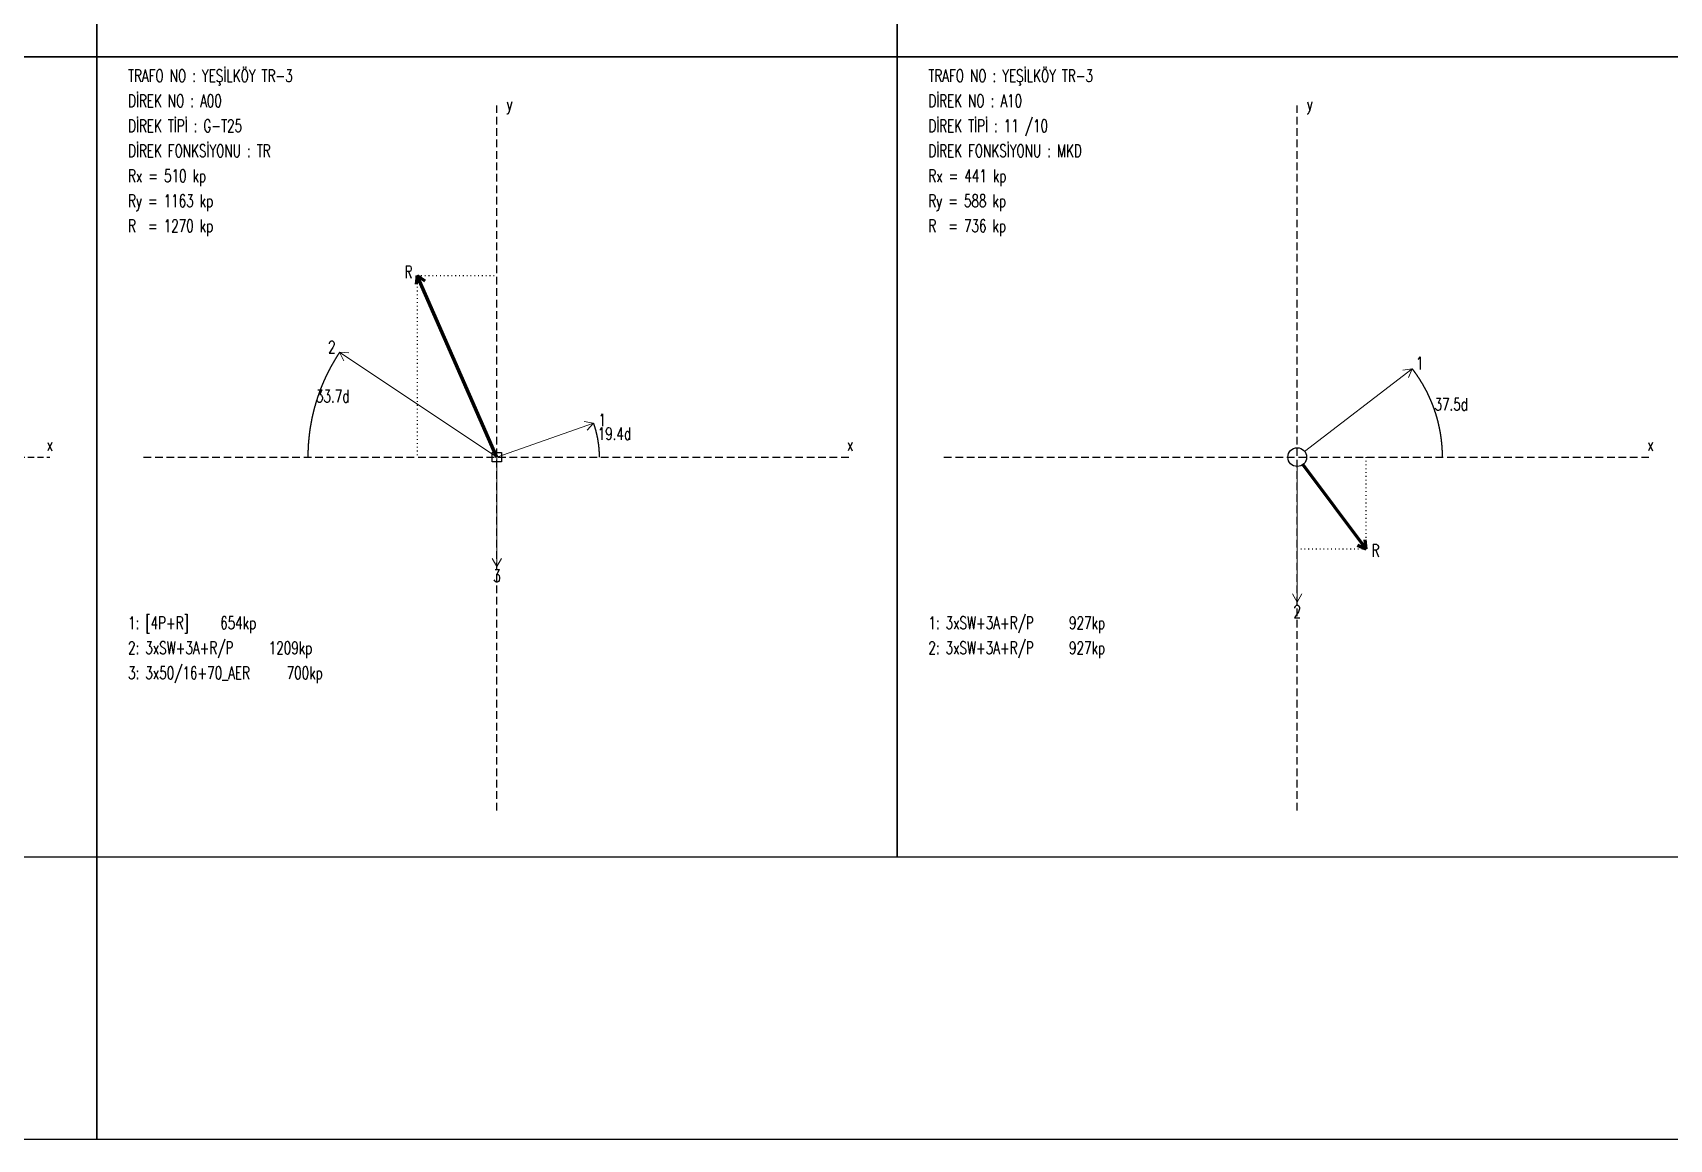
# Model space of a CAD drawing. Header units: millimetres. Extents: x 140 to 2450, y -142 to 155.
# Drawn here: x 551.4 to 766.1, y -142.5 to 2.7 of the extents above; entities that cross this region are included whole.
import ezdxf
from ezdxf.enums import TextEntityAlignment as Align

# ---------------------------------------------------------------- set-up
doc = ezdxf.new("R2010")
doc.units = ezdxf.units.MM
doc.linetypes.add('ACAD_ISO07W100', pattern=[0.2, 0, -0.2])
doc.linetypes.add('DASHDOT', pattern=[0.75, 0.5, -0.25])
doc.styles.get("Standard").update_dxf_attribs({"font": 'RomanS'})

# ---------------------------------------------------------------- blocks, each defined once
blk = doc.blocks.new('dfdf')
at = {"linetype": 'DASHDOT', "ltscale": 2}
blk.add_line((441.5, -64), (554.5, -64), dxfattribs=at)
at = {"flags": 128}
for points in [[(434, 0), (434, 128), (562, 128), (562, 0), (434, 0)], [(434, -128), (434, 0), (562, 0), (562, -128), (434, -128)]]:
    blk.add_lwpolyline(points, close=True, dxfattribs=at)
at = {"width": 0.7}
blk.add_text('x', height=2, dxfattribs=at).set_placement((554.5, -62), align=Align.MIDDLE_CENTER)

msp = doc.modelspace()

# ---------------------------------------------------------------- linework, layer by layer
at = {"linetype": 'DASHDOT', "ltscale": 2}
for p, q in [((612.301, -99.337), (612.301, -6.641)), ((717.301, -99.337), (717.301, -6.641)), ((565.953, -52.989), (658.649, -52.989)), ((670.953, -52.989), (763.649, -52.989))]:
    msp.add_line(p, q, dxfattribs=at)
at = {"lineweight": 70}
for p, q in [((601.838, -29.138), (601.703, -30.361)), ((612.301, -52.989), (601.838, -29.138)), ((601.838, -29.138), (602.83, -29.867)), ((718.039, -53.973), (726.357, -65.064)), ((726.357, -65.064), (726.21, -63.843)), ((726.357, -65.064), (725.225, -64.581))]:
    msp.add_line(p, q, dxfattribs=at)
at = {"linetype": 'ACAD_ISO07W100', "ltscale": 2}
for p, q in [((601.838, -29.138), (601.838, -52.989)), ((601.838, -29.138), (612.301, -29.138)), ((726.357, -65.064), (726.357, -52.989)), ((726.357, -65.064), (717.301, -65.064))]:
    msp.add_line(p, q, dxfattribs=at)
at = {"lineweight": 15}
for p, q in [((612.301, -52.989), (591.662, -39.232)), ((591.662, -39.232), (592.89, -39.312)), ((591.662, -39.232), (592.207, -40.335)), ((718.277, -52.24), (732.384, -41.408)), ((732.384, -41.408), (731.165, -41.569)), ((732.384, -41.408), (731.914, -42.545)), ((612.301, -52.989), (624.951, -48.533)), ((624.951, -48.533), (623.742, -48.307)), ((624.951, -48.533), (624.151, -49.468)), ((612.301, -52.989), (612.301, -67.344)), ((717.301, -54.219), (717.301, -72.006)), ((612.301, -67.344), (611.686, -66.279)), ((612.301, -67.344), (612.916, -66.279)), ((717.301, -72.006), (716.686, -70.94)), ((717.301, -72.006), (717.916, -70.94))]:
    msp.add_line(p, q, dxfattribs=at)
for points in [[(349.801, 154.511), (349.801, -142.489), (559.801, -142.489), (559.801, 154.511), (349.801, 154.511)], [(559.801, 154.511), (559.801, -142.489), (769.801, -142.489), (769.801, 154.511), (559.801, 154.511)]]:
    msp.add_lwpolyline(points)
at = {"flags": 128}
for points in [[(559.801, -0.489), (559.801, 104.511), (664.801, 104.511), (664.801, -0.489), (559.801, -0.489)], [(664.801, -0.489), (664.801, 104.511), (769.801, 104.511), (769.801, -0.489), (664.801, -0.489)], [(559.801, -105.489), (559.801, -0.489), (664.801, -0.489), (664.801, -105.489), (559.801, -105.489)], [(664.801, -105.489), (664.801, -0.489), (769.801, -0.489), (769.801, -105.489), (664.801, -105.489)], [(611.686, -53.604), (611.686, -52.374), (612.916, -52.374), (612.916, -53.604), (611.686, -53.604)]]:
    msp.add_lwpolyline(points, close=True, dxfattribs=at)
at = {"color": 1, "flags": 128}
for points in [[(591.662, -39.232), (591.662, -39.232), (591.638, -39.269), (591.614, -39.305), (591.59, -39.341), (591.566, -39.377), (591.542, -39.413), (591.519, -39.449), (591.495, -39.486), (591.472, -39.522), (591.448, -39.558), (591.425, -39.595), (591.401, -39.631), (591.378, -39.668), (591.355, -39.704), (591.332, -39.741), (591.309, -39.777), (591.286, -39.814), (591.263, -39.851), (591.24, -39.888), (591.217, -39.924), (591.194, -39.961), (591.171, -39.998), (591.149, -40.035), (591.126, -40.072), (591.104, -40.109), (591.081, -40.146), (591.059, -40.183), (591.037, -40.22), (591.014, -40.257), (590.992, -40.294), (590.97, -40.332), (590.948, -40.369), (590.926, -40.406), (590.904, -40.443), (590.882, -40.481), (590.86, -40.518), (590.839, -40.556), (590.817, -40.593), (590.795, -40.631), (590.774, -40.668), (590.752, -40.706), (590.731, -40.743), (590.71, -40.781), (590.688, -40.819), (590.667, -40.856), (590.646, -40.894), (590.625, -40.932), (590.604, -40.97), (590.583, -41.008), (590.562, -41.046), (590.541, -41.084), (590.52, -41.122), (590.5, -41.16), (590.479, -41.198), (590.459, -41.236), (590.438, -41.274), (590.418, -41.312), (590.397, -41.35), (590.377, -41.389), (590.357, -41.427), (590.337, -41.465), (590.317, -41.504), (590.297, -41.542), (590.277, -41.58), (590.257, -41.619), (590.237, -41.657), (590.217, -41.696), (590.198, -41.734), (590.178, -41.773), (590.158, -41.812), (590.139, -41.85), (590.12, -41.889), (590.1, -41.928), (590.081, -41.967), (590.062, -42.005), (590.043, -42.044), (590.024, -42.083), (590.005, -42.122), (589.986, -42.161), (589.967, -42.2), (589.948, -42.239), (589.929, -42.278), (589.911, -42.317), (589.892, -42.356), (589.873, -42.395), (589.855, -42.434), (589.837, -42.474), (589.818, -42.513), (589.8, -42.552), (589.782, -42.591), (589.764, -42.631), (589.746, -42.67), (589.728, -42.709), (589.71, -42.749), (589.692, -42.788), (589.674, -42.828), (589.657, -42.867), (589.639, -42.907), (589.621, -42.946), (589.604, -42.986), (589.586, -43.025), (589.569, -43.065), (589.552, -43.105), (589.535, -43.145), (589.517, -43.184), (589.5, -43.224), (589.483, -43.264), (589.466, -43.304), (589.449, -43.344), (589.433, -43.384), (589.416, -43.423), (589.399, -43.463), (589.383, -43.503), (589.366, -43.543), (589.35, -43.583), (589.333, -43.624), (589.317, -43.664), (589.301, -43.704), (589.285, -43.744), (589.269, -43.784), (589.253, -43.824), (589.237, -43.865), (589.221, -43.905), (589.205, -43.945), (589.189, -43.985), (589.173, -44.026), (589.158, -44.066), (589.142, -44.107), (589.127, -44.147), (589.111, -44.187), (589.096, -44.228), (589.081, -44.268), (589.066, -44.309), (589.051, -44.35), (589.035, -44.39), (589.021, -44.431), (589.006, -44.471), (588.991, -44.512), (588.976, -44.553), (588.961, -44.594), (588.947, -44.634), (588.932, -44.675), (588.918, -44.716), (588.903, -44.757), (588.889, -44.798), (588.875, -44.838), (588.861, -44.879), (588.846, -44.92), (588.832, -44.961), (588.818, -45.002), (588.804, -45.043), (588.791, -45.084), (588.777, -45.125), (588.763, -45.166), (588.75, -45.207), (588.736, -45.248), (588.723, -45.29), (588.709, -45.331), (588.696, -45.372), (588.683, -45.413), (588.669, -45.454), (588.656, -45.496), (588.643, -45.537), (588.63, -45.578), (588.617, -45.62), (588.605, -45.661), (588.592, -45.702), (588.579, -45.744), (588.566, -45.785), (588.554, -45.827), (588.541, -45.868), (588.529, -45.909), (588.517, -45.951), (588.505, -45.992), (588.492, -46.034), (588.48, -46.076), (588.468, -46.117), (588.456, -46.159), (588.444, -46.2), (588.433, -46.242), (588.421, -46.284), (588.409, -46.325), (588.398, -46.367), (588.386, -46.409), (588.375, -46.451), (588.363, -46.492), (588.352, -46.534), (588.341, -46.576), (588.33, -46.618), (588.318, -46.66), (588.307, -46.702), (588.296, -46.743), (588.286, -46.785), (588.275, -46.827), (588.264, -46.869), (588.253, -46.911), (588.243, -46.953), (588.232, -46.995), (588.222, -47.037), (588.212, -47.079), (588.201, -47.121), (588.191, -47.163), (588.181, -47.205), (588.171, -47.247), (588.161, -47.29), (588.151, -47.332), (588.141, -47.374), (588.131, -47.416), (588.122, -47.458), (588.112, -47.5), (588.103, -47.543), (588.093, -47.585), (588.084, -47.627), (588.074, -47.669), (588.065, -47.712), (588.056, -47.754), (588.047, -47.796), (588.038, -47.839), (588.029, -47.881), (588.02, -47.923), (588.011, -47.966), (588.003, -48.008), (587.994, -48.051), (587.985, -48.093), (587.977, -48.136), (587.968, -48.178), (587.96, -48.221), (587.952, -48.263), (587.943, -48.306), (587.935, -48.348), (587.927, -48.391), (587.919, -48.433), (587.911, -48.476), (587.904, -48.518), (587.896, -48.561), (587.888, -48.603), (587.88, -48.646), (587.873, -48.689), (587.865, -48.731), (587.858, -48.774), (587.851, -48.817), (587.843, -48.859), (587.836, -48.902), (587.829, -48.945), (587.822, -48.987), (587.815, -49.03), (587.808, -49.073), (587.802, -49.116), (587.795, -49.158), (587.788, -49.201), (587.782, -49.244), (587.775, -49.287), (587.769, -49.33), (587.762, -49.372), (587.756, -49.415), (587.75, -49.458), (587.744, -49.501), (587.738, -49.544), (587.732, -49.587), (587.726, -49.63), (587.72, -49.672), (587.714, -49.715), (587.709, -49.758), (587.703, -49.801), (587.697, -49.844), (587.692, -49.887), (587.687, -49.93), (587.681, -49.973), (587.676, -50.016), (587.671, -50.059), (587.666, -50.102), (587.661, -50.145), (587.656, -50.188), (587.651, -50.231), (587.646, -50.274), (587.642, -50.317), (587.637, -50.36), (587.632, -50.403), (587.628, -50.446), (587.624, -50.489), (587.619, -50.532), (587.615, -50.575), (587.611, -50.619), (587.607, -50.662), (587.603, -50.705), (587.599, -50.748), (587.595, -50.791), (587.591, -50.834), (587.587, -50.877), (587.584, -50.92), (587.58, -50.964), (587.577, -51.007), (587.573, -51.05), (587.57, -51.093), (587.567, -51.136), (587.563, -51.179), (587.56, -51.222), (587.557, -51.266), (587.554, -51.309), (587.551, -51.352), (587.549, -51.395), (587.546, -51.438), (587.543, -51.482), (587.541, -51.525), (587.538, -51.568), (587.536, -51.611), (587.533, -51.655), (587.531, -51.698), (587.529, -51.741), (587.527, -51.784), (587.525, -51.827), (587.523, -51.871), (587.521, -51.914), (587.519, -51.957), (587.517, -52), (587.515, -52.044), (587.514, -52.087), (587.512, -52.13), (587.511, -52.174), (587.509, -52.217), (587.508, -52.26), (587.507, -52.303), (587.506, -52.347), (587.505, -52.39), (587.504, -52.433), (587.503, -52.476), (587.502, -52.52), (587.501, -52.563), (587.5, -52.606), (587.5, -52.65), (587.499, -52.693), (587.499, -52.736), (587.498, -52.779), (587.498, -52.823), (587.498, -52.866), (587.497, -52.909), (587.497, -52.953), (587.497, -52.989)], [(732.384, -41.408), (732.384, -41.408), (732.405, -41.434), (732.425, -41.461), (732.445, -41.487), (732.465, -41.513), (732.485, -41.54), (732.505, -41.566), (732.525, -41.593), (732.545, -41.62), (732.564, -41.646), (732.584, -41.673), (732.604, -41.699), (732.624, -41.726), (732.643, -41.753), (732.663, -41.78), (732.682, -41.807), (732.702, -41.833), (732.721, -41.86), (732.741, -41.887), (732.76, -41.914), (732.779, -41.941), (732.799, -41.968), (732.818, -41.995), (732.837, -42.022), (732.856, -42.05), (732.875, -42.077), (732.894, -42.104), (732.913, -42.131), (732.932, -42.158), (732.951, -42.186), (732.97, -42.213), (732.989, -42.24), (733.007, -42.268), (733.026, -42.295), (733.045, -42.323), (733.063, -42.35), (733.082, -42.378), (733.1, -42.405), (733.119, -42.433), (733.137, -42.461), (733.156, -42.488), (733.174, -42.516), (733.192, -42.544), (733.21, -42.571), (733.228, -42.599), (733.247, -42.627), (733.265, -42.655), (733.283, -42.683), (733.301, -42.711), (733.319, -42.738), (733.336, -42.766), (733.354, -42.794), (733.372, -42.822), (733.39, -42.851), (733.407, -42.879), (733.425, -42.907), (733.443, -42.935), (733.46, -42.963), (733.478, -42.991), (733.495, -43.02), (733.512, -43.048), (733.53, -43.076), (733.547, -43.105), (733.564, -43.133), (733.581, -43.161), (733.599, -43.19), (733.616, -43.218), (733.633, -43.247), (733.65, -43.275), (733.667, -43.304), (733.683, -43.332), (733.7, -43.361), (733.717, -43.39), (733.734, -43.418), (733.75, -43.447), (733.767, -43.476), (733.784, -43.504), (733.8, -43.533), (733.817, -43.562), (733.833, -43.591), (733.849, -43.62), (733.866, -43.649), (733.882, -43.678), (733.898, -43.706), (733.914, -43.735), (733.931, -43.764), (733.947, -43.793), (733.963, -43.823), (733.979, -43.852), (733.995, -43.881), (734.01, -43.91), (734.026, -43.939), (734.042, -43.968), (734.058, -43.998), (734.073, -44.027), (734.089, -44.056), (734.105, -44.085), (734.12, -44.115), (734.136, -44.144), (734.151, -44.174), (734.166, -44.203), (734.182, -44.232), (734.197, -44.262), (734.212, -44.291), (734.227, -44.321), (734.242, -44.35), (734.257, -44.38), (734.272, -44.41), (734.287, -44.439), (734.302, -44.469), (734.317, -44.499), (734.332, -44.528), (734.347, -44.558), (734.361, -44.588), (734.376, -44.618), (734.391, -44.647), (734.405, -44.677), (734.42, -44.707), (734.434, -44.737), (734.448, -44.767), (734.463, -44.797), (734.477, -44.827), (734.491, -44.857), (734.505, -44.887), (734.519, -44.917), (734.534, -44.947), (734.548, -44.977), (734.561, -45.007), (734.575, -45.037), (734.589, -45.067), (734.603, -45.098), (734.617, -45.128), (734.63, -45.158), (734.644, -45.188), (734.658, -45.219), (734.671, -45.249), (734.685, -45.279), (734.698, -45.31), (734.712, -45.34), (734.725, -45.37), (734.738, -45.401), (734.751, -45.431), (734.765, -45.462), (734.778, -45.492), (734.791, -45.523), (734.804, -45.553), (734.817, -45.584), (734.83, -45.614), (734.842, -45.645), (734.855, -45.676), (734.868, -45.706), (734.881, -45.737), (734.893, -45.768), (734.906, -45.798), (734.918, -45.829), (734.931, -45.86), (734.943, -45.891), (734.956, -45.921), (734.968, -45.952), (734.98, -45.983), (734.992, -46.014), (735.004, -46.045), (735.017, -46.076), (735.029, -46.107), (735.041, -46.138), (735.053, -46.169), (735.064, -46.2), (735.076, -46.231), (735.088, -46.262), (735.1, -46.293), (735.111, -46.324), (735.123, -46.355), (735.135, -46.386), (735.146, -46.417), (735.157, -46.448), (735.169, -46.479), (735.18, -46.511), (735.191, -46.542), (735.203, -46.573), (735.214, -46.604), (735.225, -46.636), (735.236, -46.667), (735.247, -46.698), (735.258, -46.73), (735.269, -46.761), (735.28, -46.792), (735.291, -46.824), (735.301, -46.855), (735.312, -46.886), (735.323, -46.918), (735.333, -46.949), (735.344, -46.981), (735.354, -47.012), (735.365, -47.044), (735.375, -47.075), (735.385, -47.107), (735.395, -47.139), (735.406, -47.17), (735.416, -47.202), (735.426, -47.233), (735.436, -47.265), (735.446, -47.297), (735.456, -47.328), (735.466, -47.36), (735.475, -47.392), (735.485, -47.423), (735.495, -47.455), (735.504, -47.487), (735.514, -47.519), (735.523, -47.551), (735.533, -47.582), (735.542, -47.614), (735.552, -47.646), (735.561, -47.678), (735.57, -47.71), (735.579, -47.742), (735.589, -47.774), (735.598, -47.806), (735.607, -47.837), (735.616, -47.869), (735.625, -47.901), (735.633, -47.933), (735.642, -47.965), (735.651, -47.997), (735.66, -48.029), (735.668, -48.062), (735.677, -48.094), (735.685, -48.126), (735.694, -48.158), (735.702, -48.19), (735.711, -48.222), (735.719, -48.254), (735.727, -48.286), (735.735, -48.318), (735.743, -48.351), (735.751, -48.383), (735.759, -48.415), (735.767, -48.447), (735.775, -48.479), (735.783, -48.512), (735.791, -48.544), (735.799, -48.576), (735.806, -48.609), (735.814, -48.641), (735.821, -48.673), (735.829, -48.706), (735.836, -48.738), (735.844, -48.77), (735.851, -48.803), (735.858, -48.835), (735.866, -48.867), (735.873, -48.9), (735.88, -48.932), (735.887, -48.965), (735.894, -48.997), (735.901, -49.03), (735.908, -49.062), (735.915, -49.094), (735.921, -49.127), (735.928, -49.159), (735.935, -49.192), (735.941, -49.225), (735.948, -49.257), (735.954, -49.29), (735.961, -49.322), (735.967, -49.355), (735.974, -49.387), (735.98, -49.42), (735.986, -49.453), (735.992, -49.485), (735.998, -49.518), (736.004, -49.55), (736.01, -49.583), (736.016, -49.616), (736.022, -49.648), (736.028, -49.681), (736.034, -49.714), (736.039, -49.746), (736.045, -49.779), (736.05, -49.812), (736.056, -49.845), (736.061, -49.877), (736.067, -49.91), (736.072, -49.943), (736.077, -49.976), (736.083, -50.008), (736.088, -50.041), (736.093, -50.074), (736.098, -50.107), (736.103, -50.14), (736.108, -50.172), (736.113, -50.205), (736.118, -50.238), (736.122, -50.271), (736.127, -50.304), (736.132, -50.337), (736.136, -50.369), (736.141, -50.402), (736.145, -50.435), (736.15, -50.468), (736.154, -50.501), (736.159, -50.534), (736.163, -50.567), (736.167, -50.6), (736.171, -50.633), (736.175, -50.666), (736.179, -50.699), (736.183, -50.732), (736.187, -50.765), (736.191, -50.797), (736.195, -50.83), (736.199, -50.863), (736.202, -50.896), (736.206, -50.929), (736.209, -50.962), (736.213, -50.995), (736.216, -51.028), (736.22, -51.061), (736.223, -51.094), (736.226, -51.127), (736.23, -51.161), (736.233, -51.194), (736.236, -51.227), (736.239, -51.26), (736.242, -51.293), (736.245, -51.326), (736.248, -51.359), (736.251, -51.392), (736.253, -51.425), (736.256, -51.458), (736.259, -51.491), (736.261, -51.524), (736.264, -51.557), (736.266, -51.59), (736.269, -51.624), (736.271, -51.657), (736.273, -51.69), (736.275, -51.723), (736.278, -51.756), (736.28, -51.789), (736.282, -51.822), (736.284, -51.855), (736.286, -51.888), (736.288, -51.922), (736.29, -51.955), (736.291, -51.988), (736.293, -52.021), (736.295, -52.054), (736.296, -52.087), (736.298, -52.121), (736.299, -52.154), (736.301, -52.187), (736.302, -52.22), (736.303, -52.253), (736.305, -52.286), (736.306, -52.319), (736.307, -52.353), (736.308, -52.386), (736.309, -52.419), (736.31, -52.452), (736.311, -52.485), (736.312, -52.519), (736.313, -52.552), (736.313, -52.585), (736.314, -52.618), (736.315, -52.651), (736.315, -52.684), (736.316, -52.718), (736.316, -52.751), (736.317, -52.784), (736.317, -52.817), (736.317, -52.85), (736.317, -52.884), (736.318, -52.917), (736.318, -52.95), (736.318, -52.983), (736.318, -52.989)], [(624.951, -48.533), (624.951, -48.533), (624.959, -48.555), (624.967, -48.577), (624.975, -48.6), (624.982, -48.622), (624.99, -48.644), (624.997, -48.666), (625.005, -48.688), (625.012, -48.71), (625.02, -48.732), (625.027, -48.755), (625.035, -48.777), (625.042, -48.799), (625.049, -48.821), (625.057, -48.844), (625.064, -48.866), (625.071, -48.888), (625.078, -48.91), (625.085, -48.933), (625.092, -48.955), (625.099, -48.977), (625.106, -49), (625.113, -49.022), (625.12, -49.045), (625.127, -49.067), (625.134, -49.089), (625.141, -49.112), (625.147, -49.134), (625.154, -49.157), (625.161, -49.179), (625.167, -49.201), (625.174, -49.224), (625.18, -49.246), (625.187, -49.269), (625.193, -49.291), (625.2, -49.314), (625.206, -49.336), (625.213, -49.359), (625.219, -49.381), (625.225, -49.404), (625.231, -49.427), (625.238, -49.449), (625.244, -49.472), (625.25, -49.494), (625.256, -49.517), (625.262, -49.54), (625.268, -49.562), (625.274, -49.585), (625.28, -49.607), (625.286, -49.63), (625.292, -49.653), (625.297, -49.675), (625.303, -49.698), (625.309, -49.721), (625.315, -49.744), (625.32, -49.766), (625.326, -49.789), (625.331, -49.812), (625.337, -49.834), (625.342, -49.857), (625.348, -49.88), (625.353, -49.903), (625.359, -49.926), (625.364, -49.948), (625.369, -49.971), (625.375, -49.994), (625.38, -50.017), (625.385, -50.04), (625.39, -50.062), (625.395, -50.085), (625.4, -50.108), (625.405, -50.131), (625.41, -50.154), (625.415, -50.177), (625.42, -50.2), (625.425, -50.223), (625.43, -50.245), (625.434, -50.268), (625.439, -50.291), (625.444, -50.314), (625.448, -50.337), (625.453, -50.36), (625.458, -50.383), (625.462, -50.406), (625.467, -50.429), (625.471, -50.452), (625.475, -50.475), (625.48, -50.498), (625.484, -50.521), (625.488, -50.544), (625.493, -50.567), (625.497, -50.59), (625.501, -50.613), (625.505, -50.636), (625.509, -50.659), (625.513, -50.682), (625.517, -50.705), (625.521, -50.728), (625.525, -50.751), (625.529, -50.775), (625.533, -50.798), (625.537, -50.821), (625.541, -50.844), (625.544, -50.867), (625.548, -50.89), (625.552, -50.913), (625.555, -50.936), (625.559, -50.959), (625.562, -50.983), (625.566, -51.006), (625.569, -51.029), (625.573, -51.052), (625.576, -51.075), (625.579, -51.098), (625.583, -51.122), (625.586, -51.145), (625.589, -51.168), (625.592, -51.191), (625.595, -51.214), (625.598, -51.238), (625.601, -51.261), (625.604, -51.284), (625.607, -51.307), (625.61, -51.33), (625.613, -51.354), (625.616, -51.377), (625.619, -51.4), (625.622, -51.423), (625.624, -51.447), (625.627, -51.47), (625.63, -51.493), (625.632, -51.516), (625.635, -51.54), (625.637, -51.563), (625.64, -51.586), (625.642, -51.61), (625.644, -51.633), (625.647, -51.656), (625.649, -51.679), (625.651, -51.703), (625.654, -51.726), (625.656, -51.749), (625.658, -51.773), (625.66, -51.796), (625.662, -51.819), (625.664, -51.843), (625.666, -51.866), (625.668, -51.889), (625.67, -51.913), (625.672, -51.936), (625.674, -51.959), (625.675, -51.983), (625.677, -52.006), (625.679, -52.029), (625.68, -52.053), (625.682, -52.076), (625.684, -52.099), (625.685, -52.123), (625.687, -52.146), (625.688, -52.169), (625.69, -52.193), (625.691, -52.216), (625.692, -52.239), (625.694, -52.263), (625.695, -52.286), (625.696, -52.31), (625.697, -52.333), (625.698, -52.356), (625.699, -52.38), (625.7, -52.403), (625.701, -52.427), (625.702, -52.45), (625.703, -52.473), (625.704, -52.497), (625.705, -52.52), (625.706, -52.543), (625.707, -52.567), (625.707, -52.59), (625.708, -52.614), (625.709, -52.637), (625.709, -52.66), (625.71, -52.684), (625.71, -52.707), (625.711, -52.731), (625.711, -52.754), (625.712, -52.778), (625.712, -52.801), (625.712, -52.824), (625.712, -52.848), (625.713, -52.871), (625.713, -52.895), (625.713, -52.918), (625.713, -52.941), (625.713, -52.965), (625.713, -52.988), (625.713, -52.989)]]:
    msp.add_lwpolyline(points, dxfattribs=at)
msp.add_circle((717.301, -52.989), 1.23)

# ---------------------------------------------------------------- block references
at = {"xscale": 0.8203125, "yscale": 0.8203125, "zscale": 0.8203125}
msp.add_blockref('dfdf', (98.785, -0.489), dxfattribs=at)

# ---------------------------------------------------------------- texts
at = {"width": 0.7}
for s, p in [('TRAFO NO : YEŞİLKÖY TR-3', (563.903, -2.95)), ('TRAFO NO : YEŞİLKÖY TR-3', (668.903, -2.95)), ('DİREK NO : A00', (563.903, -6.231)), ('DİREK NO : A10', (668.903, -6.231)), ('DİREK TİPİ : G-T25', (563.903, -9.512)), ('DİREK TİPİ : 11 /10', (668.903, -9.512)), ('DİREK FONKSİYONU : TR', (563.903, -12.794)), ('DİREK FONKSİYONU : MKD', (668.903, -12.794)), ('Rx = 510 kp', (563.903, -16.075)), ('Rx = 441 kp', (668.903, -16.075)), ('Ry = 1163 kp', (563.903, -19.356)), ('Ry = 588 kp', (668.903, -19.356)), ('R  = 1270 kp', (563.903, -22.637)), ('R  = 736 kp', (668.903, -22.637)), ('1: [4P+R]    654kp', (563.903, -74.727)), ('1: 3xSW+3A+R/P    927kp', (668.903, -74.727)), ('2: 3xSW+3A+R/P    1209kp', (563.903, -78.008)), ('2: 3xSW+3A+R/P    927kp', (668.903, -78.008)), ('3: 3x50/16+70_AER    700kp', (563.903, -81.29))]:
    msp.add_text(s, height=1.64062, dxfattribs=at).set_placement(p, align=Align.MIDDLE_LEFT)
for s, p in [('y', (613.942, -6.641)), ('y', (718.942, -6.641)), ('x', (658.649, -51.348)), ('x', (763.649, -51.348))]:
    msp.add_text(s, height=1.641, dxfattribs=at).set_placement(p, align=Align.MIDDLE_CENTER)
at = {"lineweight": 70, "width": 0.7}
for p in [(600.692, -28.691), (727.575, -65.238)]:
    msp.add_text('R', height=1.641, dxfattribs=at).set_placement(p, align=Align.MIDDLE_CENTER)
at = {"lineweight": 15, "width": 0.7}
for s, p in [('2', (590.638, -38.55)), ('1', (733.36, -40.658)), ('1', (626.112, -48.124)), ('3', (612.301, -68.575)), ('2', (717.301, -73.236))]:
    msp.add_text(s, height=1.641, dxfattribs=at).set_placement(p, align=Align.MIDDLE_CENTER)
at = {"color": 1, "width": 0.7}
for s, p in [('33.7d', (588.561, -45.802)), ('37.5d', (735.308, -46.874)), ('19.4d', (625.521, -50.729))]:
    msp.add_text(s, height=1.6406, dxfattribs=at).set_placement(p)

doc.saveas('drawing.dxf')
